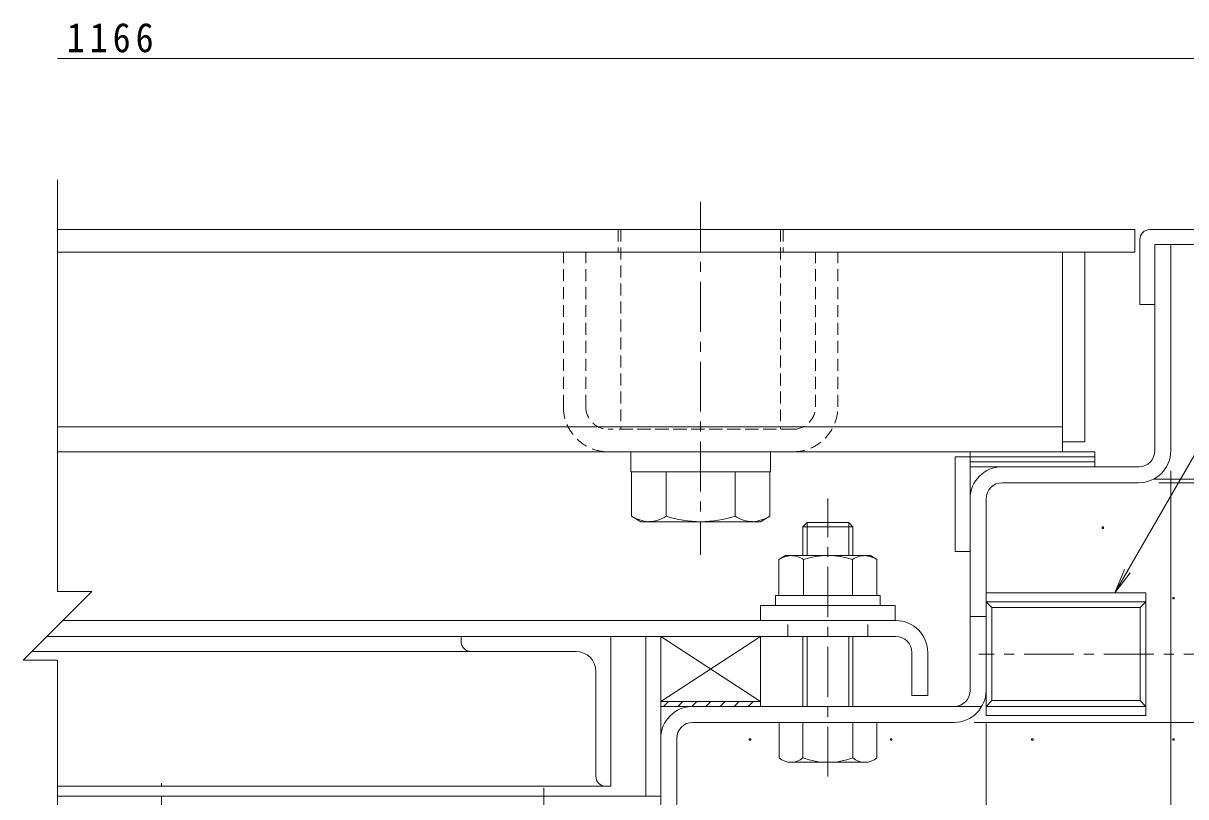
# Model space of a CAD drawing. Units: millimetres on the paper, enlarged 10 times, with parts at other scales. Extents: x -2635 to 2730, y -1962 to 1900.
# Drawn here: x 657 to 1822, y -835 to -61 of the extents above; entities that cross this region are included whole.
import ezdxf

# ---------------------------------------------------------------- set-up
doc = ezdxf.new("R2010")
doc.units = ezdxf.units.MM
doc.header["$LTSCALE"] = 10
doc.linetypes.add('CHAIN1', pattern=[8, 5, -1, 1, -1])
doc.linetypes.add('DASHED1', pattern=[1.8, 1.2, -0.6])
for name, color, linetype, lineweight in [('5-6', 7, 'Continuous', 9), ('D-1', 2, 'Continuous', 9), ('D-2', 3, 'Continuous', 9), ('D-3', 4, 'Continuous', 9), ('D-5', 7, 'Continuous', 9), ('D-6', 6, 'Continuous', 9), ('D-7', 5, 'Continuous', 5), ('D-8', 5, 'Continuous', 5), ('D-9', 134, 'Continuous', 5), ('D-A', 3, 'Continuous', 9), ('D-B', 2, 'Continuous', 9), ('D-C', 5, 'Continuous', 5), ('D-F', 7, 'Continuous', 9)]:
    doc.layers.add(name, color=color, linetype=linetype, lineweight=lineweight)
doc.styles.add('ＭＳ ゴシック', font='')
doc.styles.get('ＭＳ ゴシック').set_extended_font_data('MS Gothic')

msp = doc.modelspace()

# ---------------------------------------------------------------- linework, layer by layer
at = {"layer": '5-6', "color": 6}
msp.add_line((2446.05, -517.22), (1789.6, -517.22), dxfattribs=at)
at = {"layer": '5-6'}
for points in [[(1738.29, -566.44), (1738.29, -564.94), (1739.79, -564.94), (1739.79, -566.44)], [(1809, -637.15), (1809, -635.65), (1810.5, -635.65), (1810.5, -637.15)], [(1384.73, -778.57), (1384.73, -777.07), (1386.23, -777.07), (1386.23, -778.57)], [(1526.16, -778.57), (1526.16, -777.07), (1527.66, -777.07), (1527.66, -778.57)], [(1667.58, -778.57), (1667.58, -777.07), (1669.08, -777.07), (1669.08, -778.57)], [(1809, -778.57), (1809, -777.07), (1810.5, -777.07), (1810.5, -778.57)]]:
    msp.add_lwpolyline(points, close=True, dxfattribs=at)
at = {"layer": 'D-1'}
for p, q in [((1791.05, -488.72), (1791.05, -282.22)), ((1791.05, -282.22), (1807.05, -282.22)), ((1807.05, -488.72), (1807.05, -282.22)), ((1775.05, -504.72), (1638.04, -504.72)), ((1638.04, -520.72), (1775.05, -520.72)), ((1606.04, -728.72), (1606.04, -536.72)), ((1622.04, -536.72), (1622.04, -728.72)), ((1782.04, -630.84), (1622.04, -630.84)), ((1622.04, -630.84), (1622.04, -753.84)), ((1782.04, -639.95), (1776.23, -645.76)), ((1782.04, -630.84), (1782.04, -753.84)), ((1776.23, -645.76), (1627.85, -645.76)), ((1627.85, -738.92), (1627.85, -645.76)), ((1776.23, -645.76), (1776.23, -738.92)), ((1622.04, -654.72), (1606.04, -654.72)), ((1617.76, -744.72), (1328.05, -744.72)), ((1622.04, -744.73), (1627.85, -738.92)), ((1782.04, -744.73), (1622.04, -744.73)), ((1776.23, -738.92), (1627.85, -738.92)), ((1782.04, -744.73), (1776.23, -738.92)), ((1782.04, -753.84), (1622.04, -753.84)), ((1438.55, -760.72), (1328.05, -760.72)), ((1488.55, -760.72), (1590.04, -760.72)), ((1296.05, -1028.72), (1296.05, -776.72)), ((1312.05, -776.72), (1312.05, -1028.72))]:
    msp.add_line(p, q, dxfattribs=at)
msp.add_lwpolyline([(1782.04, -639.95), (1622.04, -639.95), (1627.85, -645.76)], dxfattribs=at)
for centre, radius, start, end in [((1775.05, -488.72), 32, 270, 0), ((1775.05, -488.72), 16, 270, 0), ((1638.04, -536.72), 32, 90, 180), ((1638.04, -536.72), 16, 90, 180), ((1590.04, -728.72), 32, 270, 0), ((1590.04, -728.72), 16, 270, 0), ((1328.05, -776.72), 32, 90, 180), ((1328.05, -776.72), 16, 90, 180)]:
    msp.add_arc(centre, radius, start, end, dxfattribs=at)
at = {"layer": 'D-2'}
for p, q in [((1771.05, -267.22), (691.79, -267.22)), ((1771.05, -267.22), (1771.05, -289.72)), ((691.79, -289.72), (1771.05, -289.72))]:
    msp.add_line(p, q, dxfattribs=at)
at = {"layer": 'D-2', "linetype": 'DASHED1'}
for p, q in [((1253.55, -267.22), (1253.55, -289.72)), ((1418.55, -267.22), (1418.55, -289.72))]:
    msp.add_line(p, q, dxfattribs=at)
at = {"layer": 'D-3'}
for p, q in [((1786.05, -267.22), (1836.05, -267.22)), ((1776.05, -277.22), (1776.05, -342.22)), ((1791.05, -282.22), (1791.05, -342.22)), ((1776.05, -342.22), (1791.05, -342.22))]:
    msp.add_line(p, q, dxfattribs=at)
msp.add_lwpolyline([(1836.05, -267.22), (1836.05, -282.22), (1791.05, -282.22)], dxfattribs=at)
msp.add_arc((1786.05, -277.22), 10, 90, 180, dxfattribs=at)
at = {"layer": 'D-5'}
for p, q in [((2003.27, -194.17), (1751.16, -630.84)), ((1751.16, -630.84), (1760.73, -607.74)), ((1751.16, -630.84), (1766.38, -611))]:
    msp.add_line(p, q, dxfattribs=at)
at = {"layer": 'D-6'}
for p, q in [((1606.04, -589.72), (1606.04, -489.72)), ((1731.04, -489.72), (1606.04, -489.72)), ((1731.04, -494.72), (1606.04, -494.72)), ((1731.04, -499.72), (1606.04, -499.72)), ((1731.04, -504.72), (1731.04, -489.72)), ((1731.04, -504.72), (1606.04, -504.72)), ((1591.04, -589.72), (1606.04, -589.72)), ((1396.05, -674.72), (1296.05, -739.72)), ((1296.05, -674.72), (1296.05, -739.72)), ((1396.05, -739.72), (1296.05, -739.72))]:
    msp.add_line(p, q, dxfattribs=at)
at = {"layer": 'D-6', "color": 134, "lineweight": 5}
for p, q in [((1296.05, -674.72), (1296.05, -834.72)), ((1281.05, -834.72), (691.79, -834.72)), ((1281.05, -834.72), (1296.05, -834.72))]:
    msp.add_line(p, q, dxfattribs=at)
at = {"layer": 'D-6'}
msp.add_lwpolyline([(1606.04, -494.72), (1591.04, -494.72), (1591.04, -589.72)], dxfattribs=at)
at = {"layer": 'D-6', "color": 134, "lineweight": 5}
msp.add_lwpolyline([(1296.05, -674.72), (1281.05, -674.72), (1281.05, -834.72)], dxfattribs=at)
at = {"layer": 'D-6'}
msp.add_lwpolyline([(1396.05, -739.72), (1396.05, -674.72), (1296.05, -674.72)], close=True, dxfattribs=at)
at = {"layer": 'D-7', "linetype": 'DASHED1'}
for p, q in [((1221.05, -289.72), (1198.55, -289.72)), ((1198.55, -444.72), (1198.55, -289.72)), ((1221.05, -444.72), (1221.05, -289.72)), ((1451.05, -289.72), (1473.55, -289.72)), ((1451.05, -444.72), (1451.05, -289.72)), ((1473.55, -444.72), (1473.55, -289.72)), ((1428.55, -467.22), (1243.55, -467.22)), ((1428.55, -489.72), (1243.55, -489.72))]:
    msp.add_line(p, q, dxfattribs=at)
at = {"layer": 'D-7', "linetype": 'CHAIN1'}
for p, q in [((1463.55, -815.11), (1463.55, -536.46)), ((796.05, -1124.21), (796.05, -821.78)), ((1179.05, -1115.11), (1179.05, -826.46))]:
    msp.add_line(p, q, dxfattribs=at)
at = {"layer": 'D-7'}
for p, q in [((1442.61, -560.72), (1438.55, -564.78)), ((1488.55, -564.78), (1438.55, -564.78)), ((1438.55, -593.72), (1438.55, -564.78)), ((1484.49, -560.72), (1442.61, -560.72)), ((1442.61, -593.72), (1442.61, -560.72)), ((1484.49, -560.72), (1488.55, -564.78)), ((1484.49, -593.72), (1484.49, -560.72)), ((1488.55, -564.78), (1488.55, -593.72)), ((1438.55, -744.72), (1438.55, -674.72)), ((1442.61, -744.72), (1442.61, -674.72)), ((1484.49, -744.72), (1484.49, -674.72)), ((1488.55, -674.72), (1488.55, -744.72)), ((1414.55, -796.25), (1414.55, -760.72)), ((1512.55, -760.72), (1414.55, -760.72)), ((1438.55, -796.25), (1438.55, -760.72)), ((1488.55, -760.72), (1488.55, -796.25)), ((1512.55, -796.25), (1512.55, -760.72)), ((1500.55, -800.72), (1426.55, -800.72))]:
    msp.add_line(p, q, dxfattribs=at)
at = {"layer": 'D-7', "color": 2, "lineweight": 9}
for p, q in [((1414.47, -597.52), (1421.05, -593.72)), ((1506.05, -593.72), (1421.05, -593.72)), ((1414.47, -597.52), (1414.47, -633.72)), ((1439.01, -597.52), (1439.01, -633.72)), ((1488.08, -597.52), (1488.08, -633.72))]:
    msp.add_line(p, q, dxfattribs=at)
at = {"layer": 'D-7', "color": 6, "lineweight": 9}
for p, q in [((1411.05, -633.72), (1411.05, -643.72)), ((1411.05, -643.72), (1516.05, -643.72))]:
    msp.add_line(p, q, dxfattribs=at)
at = {"layer": 'D-7', "color": 134}
for p, q in [((1396.05, -643.72), (1396.05, -658.72)), ((1396.05, -643.72), (1531.05, -643.72)), ((1531.05, -643.72), (1531.05, -658.72)), ((1396.05, -658.72), (1531.05, -658.72))]:
    msp.add_line(p, q, dxfattribs=at)
at = {"layer": 'D-7', "color": 2, "lineweight": 9}
msp.add_lwpolyline([(1506.05, -593.72), (1512.62, -597.52), (1512.62, -633.72), (1414.47, -633.72)], dxfattribs=at)
at = {"layer": 'D-7', "color": 6, "lineweight": 9}
msp.add_lwpolyline([(1411.05, -633.72), (1516.05, -633.72), (1516.05, -643.72)], dxfattribs=at)
at = {"layer": 'D-7', "linetype": 'DASHED1'}
for centre, radius, start, end in [((1243.55, -444.72), 45, 180, 270), ((1243.55, -444.72), 22.5, 180, 270), ((1428.55, -444.72), 22.5, 270, 0), ((1428.55, -444.72), 45, 270, 0)]:
    msp.add_arc(centre, radius, start, end, dxfattribs=at)
at = {"layer": 'D-7', "color": 2, "lineweight": 9}
for centre, radius, start, end in [((1428.95, -622.6), 28.97, 94.38438, 120), ((1425.97, -617.92), 24.21, 57.42749, 88.18784), ((1463.55, -674.93), 81.2, 72.41188, 107.5881), ((1501.12, -617.92), 24.21, 91.81215, 122.57249), ((1498.14, -622.6), 28.97, 59.99998, 85.6156)]:
    msp.add_arc(centre, radius, start, end, dxfattribs=at)
at = {"layer": 'D-7'}
for centre, radius, start, end in [((1426.55, -782.4), 18.33, 229.1022, 310.89809), ((1463.55, -728.65), 72.08, 249.70546, 290.29454), ((1500.55, -782.4), 18.33, 229.10191, 310.8978)]:
    msp.add_arc(centre, radius, start, end, dxfattribs=at)
at = {"layer": 'D-8'}
for p, q in [((1721.05, -289.72), (1698.55, -289.72)), ((1698.55, -289.72), (1698.55, -479.72)), ((1721.05, -289.72), (1721.05, -479.72)), ((1721.05, -479.72), (1698.55, -479.72))]:
    msp.add_line(p, q, dxfattribs=at)
at = {"layer": 'D-9'}
for p, q in [((691.79, -289.72), (1698.55, -289.72)), ((1698.55, -489.72), (1698.55, -289.72)), ((691.79, -464.72), (1698.55, -464.72)), ((1698.55, -489.72), (691.79, -489.72))]:
    msp.add_line(p, q, dxfattribs=at)
at = {"layer": 'D-A'}
for p, q in [((1531.55, -658.72), (697.03, -658.72)), ((1531.55, -674.72), (681.03, -674.72)), ((1547.55, -690.72), (1547.55, -733.72)), ((1563.55, -690.72), (1563.55, -733.72)), ((1547.55, -733.72), (1563.55, -733.72))]:
    msp.add_line(p, q, dxfattribs=at)
at = {"layer": 'D-A', "linetype": 'DASHED1'}
for p, q in [((1423.54, -674.72), (1423.54, -658.72)), ((1503.55, -674.72), (1503.55, -658.72))]:
    msp.add_line(p, q, dxfattribs=at)
at = {"layer": 'D-A'}
for radius in [32, 16]:
    msp.add_arc((1531.55, -690.72), radius, 0, 90, dxfattribs=at)
at = {"layer": 'D-B', "color": 6}
for p, q in [((1096.05, -679.72), (1096.05, -674.72)), ((1246.05, -674.72), (1246.05, -824.72)), ((1211.05, -689.72), (666.03, -689.72)), ((1231.05, -709.72), (1231.05, -814.72)), ((1246.05, -824.73), (691.79, -824.73))]:
    msp.add_line(p, q, dxfattribs=at)
for centre, radius, start, end in [((1106.05, -679.72), 10, 180, 270), ((1211.05, -709.72), 20, 0, 90), ((1241.05, -814.72), 10, 180, 270)]:
    msp.add_arc(centre, radius, start, end, dxfattribs=at)
at = {"layer": 'D-C', "color": 2, "linetype": 'CHAIN1', "lineweight": 9}
msp.add_line((1336.05, -239.54), (1336.05, -592.85), dxfattribs=at)
at = {"layer": 'D-C', "color": 2, "linetype": 'DASHED1', "lineweight": 9}
for p, q in [((1416.05, -267.22), (1256.05, -267.22)), ((1256.05, -267.22), (1256.05, -467.22)), ((1416.05, -267.22), (1416.05, -467.22)), ((1256.05, -467.22), (1416.05, -467.22))]:
    msp.add_line(p, q, dxfattribs=at)
at = {"layer": 'D-C', "color": 134, "linetype": 'DASHED1'}
msp.add_line((1266.05, -489.72), (1406.05, -489.72), dxfattribs=at)
at = {"layer": 'D-C', "color": 134}
msp.add_line((1406.05, -489.72), (1406.05, -509.72), dxfattribs=at)
at = {"layer": 'D-C'}
for p, q in [((1301.41, -554.36), (1301.41, -509.72)), ((1370.69, -554.36), (1370.69, -509.72)), ((1405.33, -554.36), (1405.33, -509.72)), ((1276.05, -559.72), (1266.77, -554.36)), ((1396.05, -559.72), (1405.33, -554.36)), ((1276.05, -559.72), (1396.05, -559.72))]:
    msp.add_line(p, q, dxfattribs=at)
at = {"layer": 'D-C', "color": 7, "lineweight": 9}
for p, q in [((1298.9, -744.72), (1303.9, -739.72)), ((1313.04, -744.72), (1318.04, -739.72)), ((1327.18, -744.72), (1332.18, -739.72)), ((1341.32, -744.72), (1346.32, -739.72)), ((1355.46, -744.72), (1360.46, -739.72)), ((1369.61, -744.72), (1374.61, -739.72)), ((1383.75, -744.72), (1388.75, -739.72))]:
    msp.add_line(p, q, dxfattribs=at)
at = {"layer": 'D-C', "color": 134}
msp.add_lwpolyline([(1266.05, -489.72), (1266.05, -509.72), (1406.05, -509.72)], dxfattribs=at)
at = {"layer": 'D-C'}
msp.add_lwpolyline([(1405.33, -509.72), (1266.77, -509.72), (1266.77, -554.36)], dxfattribs=at)
at = {"layer": 'D-C', "color": 7, "lineweight": 9}
msp.add_lwpolyline([(1396.05, -739.72), (1396.05, -744.72), (1296.05, -744.72), (1296.05, -739.72)], close=True, dxfattribs=at)
at = {"layer": 'D-C'}
for centre, radius, start, end in [((1287.21, -518.95), 40.89, 240, 265.61574), ((1283, -525.55), 34.18, 271.81354, 302.57069), ((1336.05, -445.08), 114.64, 252.41203, 287.58795), ((1389.09, -525.55), 34.18, 237.42929, 268.18645), ((1384.88, -518.95), 40.89, 274.38425, 299.99998)]:
    msp.add_arc(centre, radius, start, end, dxfattribs=at)
at = {"layer": 'D-F'}
for p, q in [((1836.05, -95.99), (691.79, -95.99)), ((691.79, -217.22), (691.79, -629.56)), ((1807.05, -1390.74), (1807.05, -508.72)), ((2143.17, -520.72), (1795.05, -520.72)), ((726.19, -629.56), (657.38, -698.38)), ((691.79, -629.56), (726.19, -629.56)), ((691.79, -698.38), (657.38, -698.38)), ((691.79, -698.38), (691.79, -1110.72)), ((2143.17, -760.72), (1610.04, -760.72)), ((1622.04, -1390.74), (1622.04, -762.02))]:
    msp.add_line(p, q, dxfattribs=at)
at = {"layer": 'D-F', "linetype": 'CHAIN1'}
msp.add_line((2110.07, -692.34), (1614.68, -692.34), dxfattribs=at)

# ---------------------------------------------------------------- texts
at = {"layer": 'D-F', "color": 2, "insert": (701.04, -89.99), "char_height": 29.33, "attachment_point": 7, "style": 'ＭＳ ゴシック'}
msp.add_mtext('\\T1.28;\\W0.9;1166', dxfattribs=at)

doc.saveas('drawing.dxf')
